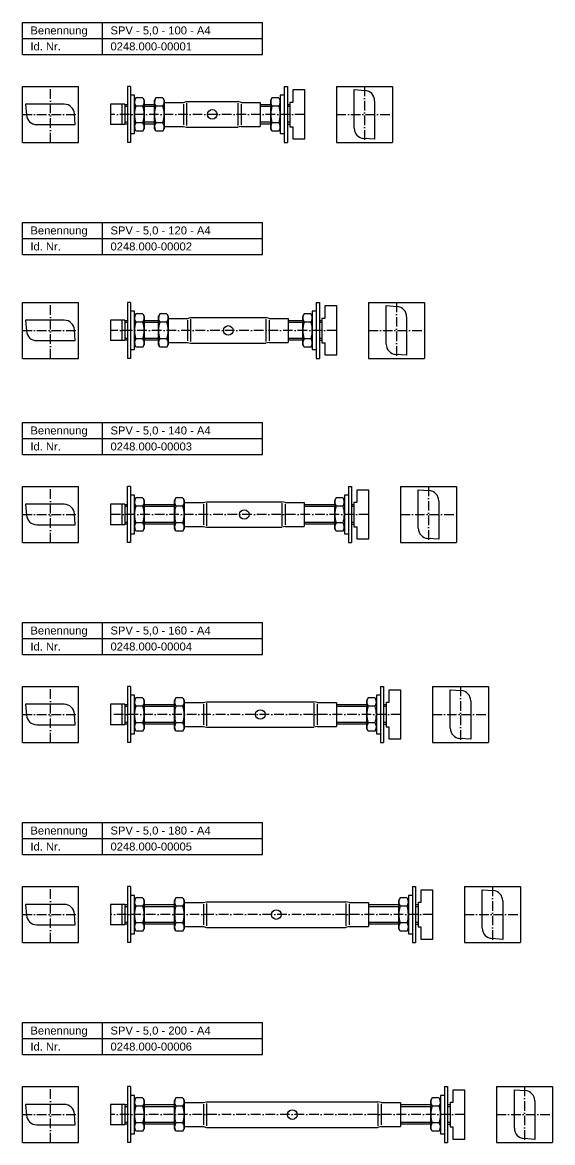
# Model space of a CAD drawing. Header units: millimetres. Extents: x 77 to 1200, y 2236 to 2936.
# Drawn here: x 77 to 408, y 2236 to 2936 of the extents above; entities that cross this region are included whole.
import ezdxf

# ---------------------------------------------------------------- set-up
doc = ezdxf.new("R2010")
doc.units = ezdxf.units.MM
doc.header["$LTSCALE"] = 0.5
doc.linetypes.add('achse', pattern=[18, 12, -3, 0, -3])
doc.layers.add('HALFEN', color=2, linetype='CONTINUOUS')
doc.styles.add('ARIAL50', font='ARIAL.TTF', dxfattribs={"height": 5})

msp = doc.modelspace()

# ---------------------------------------------------------------- linework, layer by layer
at = {"layer": 'HALFEN'}
for p, q in [((77.25, 2936.25), (227.25, 2936.25)), ((77.25, 2916.25), (77.25, 2936.25)), ((127.25, 2916.25), (127.25, 2936.25)), ((227.25, 2916.25), (227.25, 2936.25)), ((77.25, 2926.25), (227.25, 2926.25)), ((77.25, 2916.25), (227.25, 2916.25)), ((77.25, 2861.25), (77.25, 2896.25)), ((77.25, 2896.25), (112.25, 2896.25)), ((112.25, 2861.25), (112.25, 2896.25)), ((144.77, 2896.25), (142.77, 2896.25)), ((142.77, 2896.25), (142.77, 2861.25)), ((144.77, 2896.25), (144.77, 2861.25)), ((240.77, 2896.25), (240.77, 2861.25)), ((240.77, 2896.25), (242.77, 2896.25)), ((242.77, 2896.25), (242.77, 2861.25)), ((246.29, 2886.5), (246.29, 2894.25)), ((246.29, 2894.25), (253.29, 2894.25)), ((253.29, 2894.25), (253.29, 2863.25)), ((273.29, 2896.25), (308.29, 2896.25)), ((273.29, 2896.25), (273.29, 2861.25)), ((284.42, 2870.2), (284.42, 2894.25)), ((284.42, 2894.25), (291.12, 2893.78)), ((308.29, 2896.25), (308.29, 2861.25)), ((103.3, 2885.12), (79.25, 2885.12)), ((79.25, 2885.12), (79.72, 2878.42)), ((132.25, 2885.12), (132.25, 2872.37)), ((141.25, 2885.12), (132.25, 2885.12)), ((139.25, 2885.12), (139.25, 2872.37)), ((141.25, 2885.12), (141.25, 2872.37)), ((142.77, 2884.75), (141.25, 2884.75)), ((147.27, 2890.75), (144.77, 2890.75)), ((147.27, 2866.75), (147.27, 2890.75)), ((148.08, 2889.14), (147.27, 2887.75)), ((152.46, 2889.14), (148.08, 2889.14)), ((152.46, 2889.14), (153.27, 2887.75)), ((153.27, 2887.75), (153.27, 2869.75)), ((159.77, 2884.75), (153.27, 2884.75)), ((160.58, 2889.14), (159.77, 2887.75)), ((159.77, 2869.75), (159.77, 2887.75)), ((164.96, 2889.14), (160.58, 2889.14)), ((164.96, 2889.14), (165.77, 2887.75)), ((165.77, 2887.75), (165.77, 2869.75)), ((165.77, 2886.25), (177.77, 2886.25)), ((177.77, 2886.25), (179.77, 2886.75)), ((179.77, 2886.75), (211.77, 2886.75)), ((213.77, 2886.25), (211.77, 2886.75)), ((213.77, 2886.25), (225.77, 2886.25)), ((225.77, 2886.25), (225.77, 2871.25)), ((232.27, 2884.75), (225.77, 2884.75)), ((233.08, 2889.14), (232.27, 2887.75)), ((232.27, 2869.75), (232.27, 2887.75)), ((237.46, 2889.14), (233.08, 2889.14)), ((237.46, 2889.14), (238.27, 2887.75)), ((238.27, 2890.75), (238.27, 2866.75)), ((240.77, 2890.75), (238.27, 2890.75)), ((244.29, 2886.5), (246.29, 2886.5)), ((297.17, 2887.3), (297.17, 2863.25)), ((110.25, 2872.37), (109.78, 2879.08)), ((152.46, 2883.95), (148.08, 2883.95)), ((164.96, 2883.95), (160.58, 2883.95)), ((237.46, 2883.95), (233.08, 2883.95)), ((86.2, 2872.37), (110.25, 2872.37)), ((141.25, 2872.37), (132.25, 2872.37)), ((142.77, 2872.75), (141.25, 2872.75)), ((152.46, 2873.55), (148.08, 2873.55)), ((159.77, 2872.75), (153.27, 2872.75)), ((164.96, 2873.55), (160.58, 2873.55)), ((165.77, 2871.25), (177.77, 2871.25)), ((177.77, 2871.25), (179.77, 2870.75)), ((179.77, 2870.75), (211.77, 2870.75)), ((213.77, 2871.25), (211.77, 2870.75)), ((213.77, 2871.25), (225.77, 2871.25)), ((232.27, 2872.75), (225.77, 2872.75)), ((237.46, 2873.55), (233.08, 2873.55)), ((244.29, 2871), (246.29, 2871)), ((246.29, 2863.25), (246.29, 2871)), ((144.77, 2866.75), (147.27, 2866.75)), ((148.08, 2868.35), (147.27, 2869.75)), ((152.46, 2868.35), (148.08, 2868.35)), ((152.46, 2868.35), (153.27, 2869.75)), ((160.58, 2868.35), (159.77, 2869.75)), ((164.96, 2868.35), (160.58, 2868.35)), ((164.96, 2868.35), (165.77, 2869.75)), ((233.08, 2868.35), (232.27, 2869.75)), ((237.46, 2868.35), (233.08, 2868.35)), ((237.46, 2868.35), (238.27, 2869.75)), ((238.27, 2866.75), (240.77, 2866.75)), ((253.29, 2863.25), (246.29, 2863.25)), ((297.17, 2863.25), (290.46, 2863.72)), ((77.25, 2861.25), (112.25, 2861.25)), ((144.77, 2861.25), (142.77, 2861.25)), ((240.77, 2861.25), (242.77, 2861.25)), ((273.29, 2861.25), (308.29, 2861.25)), ((77.25, 2811.25), (227.25, 2811.25)), ((77.25, 2791.25), (77.25, 2811.25)), ((127.25, 2791.25), (127.25, 2811.25)), ((227.25, 2791.25), (227.25, 2811.25)), ((77.25, 2801.25), (227.25, 2801.25)), ((77.25, 2791.25), (227.25, 2791.25)), ((77.25, 2761.25), (112.25, 2761.25)), ((77.25, 2726.25), (77.25, 2761.25)), ((112.25, 2726.25), (112.25, 2761.25)), ((144.77, 2761.25), (142.77, 2761.25)), ((142.77, 2761.25), (142.77, 2726.25)), ((144.77, 2761.25), (144.77, 2726.25)), ((260.77, 2761.25), (260.77, 2726.25)), ((260.77, 2761.25), (262.77, 2761.25)), ((262.77, 2761.25), (262.77, 2726.25)), ((266.29, 2751.5), (266.29, 2759.25)), ((266.29, 2759.25), (273.29, 2759.25)), ((273.29, 2759.25), (273.29, 2728.25)), ((293.29, 2761.25), (328.29, 2761.25)), ((293.29, 2761.25), (293.29, 2726.25)), ((304.42, 2759.25), (311.12, 2758.78)), ((304.42, 2735.2), (304.42, 2759.25)), ((328.29, 2761.25), (328.29, 2726.25)), ((147.27, 2755.75), (144.77, 2755.75)), ((147.27, 2731.75), (147.27, 2755.75)), ((148.08, 2754.15), (147.27, 2752.75)), ((152.46, 2754.15), (148.08, 2754.15)), ((152.46, 2754.15), (153.27, 2752.75)), ((153.27, 2752.75), (153.27, 2734.75)), ((163.08, 2754.15), (162.27, 2752.75)), ((162.27, 2734.75), (162.27, 2752.75)), ((167.46, 2754.15), (163.08, 2754.15)), ((167.46, 2754.15), (168.27, 2752.75)), ((168.27, 2752.75), (168.27, 2734.75)), ((168.27, 2751.25), (180.27, 2751.25)), ((168.27, 2751.25), (168.27, 2736.25)), ((180.27, 2751.25), (182.27, 2751.75)), ((182.27, 2751.75), (229.27, 2751.75)), ((231.27, 2751.25), (229.27, 2751.75)), ((231.27, 2751.25), (243.27, 2751.25)), ((243.27, 2751.25), (243.27, 2736.25)), ((253.08, 2754.15), (252.27, 2752.75)), ((252.27, 2734.75), (252.27, 2752.75)), ((257.46, 2754.15), (253.08, 2754.15)), ((257.46, 2754.15), (258.27, 2752.75)), ((258.27, 2755.75), (258.27, 2731.75)), ((260.77, 2755.75), (258.27, 2755.75)), ((264.29, 2751.5), (266.29, 2751.5)), ((317.17, 2752.3), (317.17, 2728.25)), ((103.3, 2750.13), (79.25, 2750.13)), ((79.25, 2750.13), (79.72, 2743.42)), ((110.25, 2737.38), (109.78, 2744.08)), ((132.25, 2750.13), (132.25, 2737.38)), ((141.25, 2750.13), (132.25, 2750.13)), ((139.25, 2750.13), (139.25, 2737.38)), ((141.25, 2750.13), (141.25, 2737.38)), ((142.77, 2749.75), (141.25, 2749.75)), ((152.46, 2748.95), (148.08, 2748.95)), ((162.27, 2749.75), (153.27, 2749.75)), ((167.46, 2748.95), (163.08, 2748.95)), ((252.27, 2749.75), (243.27, 2749.75)), ((257.46, 2748.95), (253.08, 2748.95)), ((86.2, 2737.38), (110.25, 2737.38)), ((141.25, 2737.38), (132.25, 2737.38)), ((142.77, 2737.75), (141.25, 2737.75)), ((152.46, 2738.55), (148.08, 2738.55)), ((162.27, 2737.75), (153.27, 2737.75)), ((167.46, 2738.55), (163.08, 2738.55)), ((252.27, 2737.75), (243.27, 2737.75)), ((257.46, 2738.55), (253.08, 2738.55)), ((144.77, 2731.75), (147.27, 2731.75)), ((148.08, 2733.36), (147.27, 2734.75)), ((152.46, 2733.36), (148.08, 2733.36)), ((152.46, 2733.36), (153.27, 2734.75)), ((163.08, 2733.36), (162.27, 2734.75)), ((167.46, 2733.36), (163.08, 2733.36)), ((167.46, 2733.36), (168.27, 2734.75)), ((168.27, 2736.25), (180.27, 2736.25)), ((180.27, 2736.25), (182.27, 2735.75)), ((182.27, 2735.75), (229.27, 2735.75)), ((231.27, 2736.25), (229.27, 2735.75)), ((231.27, 2736.25), (243.27, 2736.25)), ((253.08, 2733.36), (252.27, 2734.75)), ((257.46, 2733.36), (253.08, 2733.36)), ((257.46, 2733.36), (258.27, 2734.75)), ((258.27, 2731.75), (260.77, 2731.75)), ((264.29, 2736), (266.29, 2736)), ((266.29, 2728.25), (266.29, 2736)), ((77.25, 2726.25), (112.25, 2726.25)), ((144.77, 2726.25), (142.77, 2726.25)), ((260.77, 2726.25), (262.77, 2726.25)), ((273.29, 2728.25), (266.29, 2728.25)), ((293.29, 2726.25), (328.29, 2726.25)), ((317.17, 2728.25), (310.46, 2728.72)), ((77.25, 2686.25), (227.25, 2686.25)), ((77.25, 2666.25), (77.25, 2686.25)), ((127.25, 2666.25), (127.25, 2686.25)), ((227.25, 2666.25), (227.25, 2686.25)), ((77.25, 2676.25), (227.25, 2676.25)), ((77.25, 2666.25), (227.25, 2666.25)), ((77.25, 2646.25), (112.25, 2646.25)), ((77.25, 2611.25), (77.25, 2646.25)), ((112.25, 2611.25), (112.25, 2646.25)), ((144.77, 2646.25), (142.77, 2646.25)), ((142.77, 2611.25), (142.77, 2646.25)), ((144.77, 2646.25), (144.77, 2611.25)), ((280.77, 2646.25), (280.77, 2611.25)), ((280.77, 2646.25), (282.77, 2646.25)), ((282.77, 2646.25), (282.77, 2611.25)), ((313.29, 2646.25), (348.29, 2646.25)), ((313.29, 2646.25), (313.29, 2611.25)), ((348.29, 2646.25), (348.29, 2611.25)), ((147.27, 2640.75), (144.77, 2640.75)), ((147.27, 2616.75), (147.27, 2640.75)), ((148.08, 2639.15), (147.27, 2637.75)), ((152.46, 2639.15), (148.08, 2639.15)), ((152.46, 2639.15), (153.27, 2637.75)), ((173.08, 2639.15), (172.27, 2637.75)), ((177.46, 2639.15), (173.08, 2639.15)), ((177.46, 2639.15), (178.27, 2637.75)), ((273.08, 2639.15), (272.27, 2637.75)), ((277.46, 2639.15), (273.08, 2639.15)), ((277.46, 2639.15), (278.27, 2637.75)), ((278.27, 2640.75), (278.27, 2616.75)), ((280.77, 2640.75), (278.27, 2640.75)), ((286.29, 2644.25), (293.29, 2644.25)), ((286.29, 2636.5), (286.29, 2644.25)), ((293.29, 2644.25), (293.29, 2613.25)), ((324.42, 2620.2), (324.42, 2644.25)), ((324.42, 2644.25), (331.12, 2643.78)), ((103.3, 2635.13), (79.25, 2635.13)), ((79.25, 2635.13), (79.72, 2628.42)), ((141.25, 2635.13), (132.25, 2635.13)), ((132.25, 2635.13), (132.25, 2622.38)), ((139.25, 2635.13), (139.25, 2622.38)), ((141.25, 2635.13), (141.25, 2622.38)), ((142.77, 2634.75), (141.25, 2634.75)), ((152.46, 2633.95), (148.08, 2633.95)), ((153.27, 2637.75), (153.27, 2619.75)), ((172.27, 2634.75), (153.27, 2634.75)), ((172.27, 2619.75), (172.27, 2637.75)), ((177.46, 2633.95), (173.08, 2633.95)), ((178.27, 2637.75), (178.27, 2619.75)), ((178.27, 2636.25), (190.27, 2636.25)), ((178.27, 2636.25), (178.27, 2621.25)), ((190.27, 2636.25), (192.27, 2636.75)), ((192.27, 2636.75), (239.27, 2636.75)), ((241.27, 2636.25), (239.27, 2636.75)), ((241.27, 2636.25), (253.27, 2636.25)), ((253.27, 2636.25), (253.27, 2621.25)), ((272.27, 2634.75), (253.27, 2634.75)), ((272.27, 2619.75), (272.27, 2637.75)), ((277.46, 2633.95), (273.08, 2633.95)), ((284.29, 2636.5), (286.29, 2636.5)), ((337.17, 2637.3), (337.17, 2613.25)), ((110.25, 2622.38), (109.78, 2629.08)), ((86.2, 2622.38), (110.25, 2622.38)), ((141.25, 2622.38), (132.25, 2622.38)), ((142.77, 2622.75), (141.25, 2622.75)), ((148.08, 2618.36), (147.27, 2619.75)), ((152.46, 2623.55), (148.08, 2623.55)), ((152.46, 2618.36), (148.08, 2618.36)), ((152.46, 2618.36), (153.27, 2619.75)), ((172.27, 2622.75), (153.27, 2622.75)), ((173.08, 2618.36), (172.27, 2619.75)), ((177.46, 2623.55), (173.08, 2623.55)), ((177.46, 2618.36), (173.08, 2618.36)), ((177.46, 2618.36), (178.27, 2619.75)), ((178.27, 2621.25), (190.27, 2621.25)), ((190.27, 2621.25), (192.27, 2620.75)), ((192.27, 2620.75), (239.27, 2620.75)), ((241.27, 2621.25), (239.27, 2620.75)), ((241.27, 2621.25), (253.27, 2621.25)), ((272.27, 2622.75), (253.27, 2622.75)), ((273.08, 2618.36), (272.27, 2619.75)), ((277.46, 2623.55), (273.08, 2623.55)), ((277.46, 2618.36), (273.08, 2618.36)), ((277.46, 2618.36), (278.27, 2619.75)), ((284.29, 2621), (286.29, 2621)), ((286.29, 2613.25), (286.29, 2621)), ((77.25, 2611.25), (112.25, 2611.25)), ((144.77, 2611.25), (142.77, 2611.25)), ((144.77, 2616.75), (147.27, 2616.75)), ((278.27, 2616.75), (280.77, 2616.75)), ((280.77, 2611.25), (282.77, 2611.25)), ((293.29, 2613.25), (286.29, 2613.25)), ((313.29, 2611.25), (348.29, 2611.25)), ((337.17, 2613.25), (330.46, 2613.72)), ((77.25, 2561.25), (227.25, 2561.25)), ((77.25, 2541.25), (77.25, 2561.25)), ((127.25, 2541.25), (127.25, 2561.25)), ((227.25, 2541.25), (227.25, 2561.25)), ((77.25, 2551.25), (227.25, 2551.25)), ((77.25, 2541.25), (227.25, 2541.25)), ((77.25, 2521.25), (112.25, 2521.25)), ((77.25, 2486.25), (77.25, 2521.25)), ((112.25, 2486.25), (112.25, 2521.25)), ((144.77, 2521.25), (142.77, 2521.25)), ((142.77, 2521.25), (142.77, 2486.25)), ((144.77, 2521.25), (144.77, 2486.25)), ((300.77, 2521.25), (300.77, 2486.25)), ((300.77, 2521.25), (302.77, 2521.25)), ((302.77, 2521.25), (302.77, 2486.25)), ((333.29, 2521.25), (368.29, 2521.25)), ((333.29, 2521.25), (333.29, 2486.25)), ((368.29, 2521.25), (368.29, 2486.25)), ((147.27, 2515.75), (144.77, 2515.75)), ((147.27, 2491.75), (147.27, 2515.75)), ((148.08, 2514.15), (147.27, 2512.75)), ((152.46, 2514.15), (148.08, 2514.15)), ((152.46, 2514.15), (153.27, 2512.75)), ((173.08, 2514.15), (172.27, 2512.75)), ((177.46, 2514.15), (173.08, 2514.15)), ((177.46, 2514.15), (178.27, 2512.75)), ((293.08, 2514.15), (292.27, 2512.75)), ((297.46, 2514.15), (293.08, 2514.15)), ((297.46, 2514.15), (298.27, 2512.75)), ((298.27, 2515.75), (298.27, 2491.75)), ((300.77, 2515.75), (298.27, 2515.75)), ((306.29, 2511.5), (306.29, 2519.25)), ((306.29, 2519.25), (313.29, 2519.25)), ((313.29, 2519.25), (313.29, 2488.25)), ((344.42, 2519.25), (351.12, 2518.78)), ((344.42, 2495.2), (344.42, 2519.25)), ((103.3, 2510.13), (79.25, 2510.13)), ((79.25, 2510.13), (79.72, 2503.42)), ((132.25, 2510.13), (132.25, 2497.38)), ((141.25, 2510.13), (132.25, 2510.13)), ((139.25, 2510.13), (139.25, 2497.38)), ((141.25, 2510.13), (141.25, 2497.38)), ((142.77, 2509.75), (141.25, 2509.75)), ((152.46, 2508.95), (148.08, 2508.95)), ((153.27, 2512.75), (153.27, 2494.75)), ((172.27, 2509.75), (153.27, 2509.75)), ((172.27, 2494.75), (172.27, 2512.75)), ((177.46, 2508.95), (173.08, 2508.95)), ((178.27, 2512.75), (178.27, 2494.75)), ((178.27, 2511.25), (190.27, 2511.25)), ((178.27, 2511.25), (178.27, 2496.25)), ((190.27, 2511.25), (192.27, 2511.75)), ((192.27, 2511.75), (259.27, 2511.75)), ((261.27, 2511.25), (259.27, 2511.75)), ((261.27, 2511.25), (273.27, 2511.25)), ((273.27, 2511.25), (273.27, 2496.25)), ((292.27, 2509.75), (273.27, 2509.75)), ((292.27, 2494.75), (292.27, 2512.75)), ((297.46, 2508.95), (293.08, 2508.95)), ((304.29, 2511.5), (306.29, 2511.5)), ((357.17, 2512.3), (357.17, 2488.25)), ((110.25, 2497.38), (109.78, 2504.08)), ((86.2, 2497.38), (110.25, 2497.38)), ((141.25, 2497.38), (132.25, 2497.38)), ((142.77, 2497.75), (141.25, 2497.75)), ((148.08, 2493.36), (147.27, 2494.75)), ((152.46, 2498.55), (148.08, 2498.55)), ((152.46, 2493.36), (148.08, 2493.36)), ((152.46, 2493.36), (153.27, 2494.75)), ((172.27, 2497.75), (153.27, 2497.75)), ((173.08, 2493.36), (172.27, 2494.75)), ((177.46, 2498.55), (173.08, 2498.55)), ((177.46, 2493.36), (173.08, 2493.36)), ((177.46, 2493.36), (178.27, 2494.75)), ((178.27, 2496.25), (190.27, 2496.25)), ((190.27, 2496.25), (192.27, 2495.75)), ((192.27, 2495.75), (259.27, 2495.75)), ((261.27, 2496.25), (259.27, 2495.75)), ((261.27, 2496.25), (273.27, 2496.25)), ((292.27, 2497.75), (273.27, 2497.75)), ((293.08, 2493.36), (292.27, 2494.75)), ((297.46, 2498.55), (293.08, 2498.55)), ((297.46, 2493.36), (293.08, 2493.36)), ((297.46, 2493.36), (298.27, 2494.75)), ((304.29, 2496), (306.29, 2496)), ((306.29, 2488.25), (306.29, 2496)), ((77.25, 2486.25), (112.25, 2486.25)), ((144.77, 2486.25), (142.77, 2486.25)), ((144.77, 2491.75), (147.27, 2491.75)), ((298.27, 2491.75), (300.77, 2491.75)), ((300.77, 2486.25), (302.77, 2486.25)), ((313.29, 2488.25), (306.29, 2488.25)), ((333.29, 2486.25), (368.29, 2486.25)), ((357.17, 2488.25), (350.46, 2488.72)), ((77.25, 2436.25), (227.25, 2436.25)), ((77.25, 2416.25), (77.25, 2436.25)), ((127.25, 2416.25), (127.25, 2436.25)), ((227.25, 2416.25), (227.25, 2436.25)), ((77.25, 2426.25), (227.25, 2426.25)), ((77.25, 2416.25), (227.25, 2416.25)), ((77.25, 2361.25), (77.25, 2396.25)), ((77.25, 2396.25), (112.25, 2396.25)), ((112.25, 2361.25), (112.25, 2396.25)), ((144.77, 2396.25), (142.77, 2396.25)), ((142.77, 2396.25), (142.77, 2361.25)), ((142.77, 2396.25), (142.77, 2361.25)), ((144.77, 2396.25), (142.77, 2396.25)), ((144.77, 2396.25), (144.77, 2361.25)), ((320.77, 2396.25), (320.77, 2361.25)), ((320.77, 2396.25), (322.77, 2396.25)), ((322.77, 2396.25), (322.77, 2361.25)), ((326.29, 2394.25), (333.29, 2394.25)), ((326.29, 2386.5), (326.29, 2394.25)), ((333.29, 2394.25), (333.29, 2363.25)), ((353.29, 2396.25), (353.29, 2361.25)), ((353.29, 2396.25), (388.29, 2396.25)), ((364.42, 2370.2), (364.42, 2394.25)), ((364.42, 2394.25), (371.12, 2393.78)), ((388.29, 2396.25), (388.29, 2361.25)), ((147.27, 2390.75), (144.77, 2390.75)), ((147.27, 2366.75), (147.27, 2390.75)), ((148.08, 2389.15), (147.27, 2387.75)), ((152.46, 2389.15), (148.08, 2389.15)), ((152.46, 2389.15), (153.27, 2387.75)), ((153.27, 2387.75), (153.27, 2369.75)), ((173.08, 2389.15), (172.27, 2387.75)), ((172.27, 2369.75), (172.27, 2387.75)), ((177.46, 2389.15), (173.08, 2389.15)), ((177.46, 2389.15), (178.27, 2387.75)), ((178.27, 2387.75), (178.27, 2369.75)), ((313.08, 2389.15), (312.27, 2387.75)), ((312.27, 2369.75), (312.27, 2387.75)), ((317.46, 2389.15), (313.08, 2389.15)), ((317.46, 2389.15), (318.27, 2387.75)), ((318.27, 2390.75), (318.27, 2366.75)), ((320.77, 2390.75), (318.27, 2390.75)), ((377.17, 2387.3), (377.17, 2363.25)), ((103.3, 2385.13), (79.25, 2385.13)), ((79.25, 2385.13), (79.72, 2378.42)), ((132.25, 2385.13), (132.25, 2372.38)), ((141.25, 2385.13), (132.25, 2385.13)), ((139.25, 2385.13), (139.25, 2372.38)), ((141.25, 2385.13), (141.25, 2372.38)), ((142.77, 2384.75), (141.25, 2384.75)), ((152.46, 2383.95), (148.08, 2383.95)), ((172.27, 2384.75), (153.27, 2384.75)), ((177.46, 2383.95), (173.08, 2383.95)), ((178.27, 2386.25), (190.27, 2386.25)), ((178.27, 2386.25), (178.27, 2371.25)), ((190.27, 2386.25), (192.27, 2386.75)), ((192.27, 2386.75), (279.27, 2386.75)), ((281.27, 2386.25), (279.27, 2386.75)), ((281.27, 2386.25), (293.27, 2386.25)), ((293.27, 2386.25), (293.27, 2371.25)), ((312.27, 2384.75), (293.27, 2384.75)), ((317.46, 2383.95), (313.08, 2383.95)), ((324.29, 2386.5), (326.29, 2386.5)), ((110.25, 2372.38), (109.78, 2379.08)), ((152.46, 2373.55), (148.08, 2373.55)), ((177.46, 2373.55), (173.08, 2373.55)), ((317.46, 2373.55), (313.08, 2373.55)), ((86.2, 2372.38), (110.25, 2372.38)), ((141.25, 2372.38), (132.25, 2372.38)), ((142.77, 2372.75), (141.25, 2372.75)), ((144.77, 2366.75), (147.27, 2366.75)), ((148.08, 2368.36), (147.27, 2369.75)), ((152.46, 2368.36), (148.08, 2368.36)), ((152.46, 2368.36), (153.27, 2369.75)), ((172.27, 2372.75), (153.27, 2372.75)), ((173.08, 2368.36), (172.27, 2369.75)), ((177.46, 2368.36), (173.08, 2368.36)), ((177.46, 2368.36), (178.27, 2369.75)), ((178.27, 2371.25), (190.27, 2371.25)), ((190.27, 2371.25), (192.27, 2370.75)), ((192.27, 2370.75), (279.27, 2370.75)), ((281.27, 2371.25), (279.27, 2370.75)), ((281.27, 2371.25), (293.27, 2371.25)), ((312.27, 2372.75), (293.27, 2372.75)), ((313.08, 2368.36), (312.27, 2369.75)), ((317.46, 2368.36), (313.08, 2368.36)), ((317.46, 2368.36), (318.27, 2369.75)), ((318.27, 2366.75), (320.77, 2366.75)), ((324.29, 2371), (326.29, 2371)), ((326.29, 2363.25), (326.29, 2371)), ((77.25, 2361.25), (112.25, 2361.25)), ((144.77, 2361.25), (142.77, 2361.25)), ((144.77, 2361.25), (142.77, 2361.25)), ((320.77, 2361.25), (322.77, 2361.25)), ((333.29, 2363.25), (326.29, 2363.25)), ((353.29, 2361.25), (388.29, 2361.25)), ((377.17, 2363.25), (370.46, 2363.72)), ((77.25, 2311.25), (227.25, 2311.25)), ((77.25, 2291.25), (77.25, 2311.25)), ((127.25, 2291.25), (127.25, 2311.25)), ((227.25, 2291.25), (227.25, 2311.25)), ((77.25, 2301.25), (227.25, 2301.25)), ((77.25, 2291.25), (227.25, 2291.25)), ((77.25, 2271.25), (112.25, 2271.25)), ((77.25, 2236.25), (77.25, 2271.25)), ((112.25, 2236.25), (112.25, 2271.25)), ((144.77, 2271.25), (142.77, 2271.25)), ((142.77, 2271.25), (142.77, 2236.25)), ((144.77, 2271.25), (144.77, 2236.25)), ((340.77, 2271.25), (340.77, 2236.25)), ((340.77, 2271.25), (342.77, 2271.25)), ((342.77, 2271.25), (342.77, 2236.25)), ((346.29, 2269.25), (353.29, 2269.25)), ((346.29, 2261.5), (346.29, 2269.25)), ((353.29, 2269.25), (353.29, 2238.25)), ((373.29, 2271.25), (408.29, 2271.25)), ((373.29, 2271.25), (373.29, 2236.25)), ((384.42, 2245.2), (384.42, 2269.25)), ((384.42, 2269.25), (391.12, 2268.78)), ((408.29, 2271.25), (408.29, 2236.25)), ((147.27, 2265.75), (144.77, 2265.75)), ((147.27, 2241.75), (147.27, 2265.75)), ((148.08, 2264.15), (147.27, 2262.75)), ((152.46, 2264.15), (148.08, 2264.15)), ((152.46, 2264.15), (153.27, 2262.75)), ((153.27, 2262.75), (153.27, 2244.75)), ((173.08, 2264.15), (172.27, 2262.75)), ((172.27, 2244.75), (172.27, 2262.75)), ((177.46, 2264.15), (173.08, 2264.15)), ((177.46, 2264.15), (178.27, 2262.75)), ((178.27, 2262.75), (178.27, 2244.75)), ((178.27, 2261.25), (190.27, 2261.25)), ((178.27, 2261.25), (178.27, 2246.25)), ((190.27, 2261.25), (192.27, 2261.75)), ((192.27, 2261.75), (299.27, 2261.75)), ((301.27, 2261.25), (299.27, 2261.75)), ((301.27, 2261.25), (313.27, 2261.25)), ((313.27, 2261.25), (313.27, 2246.25)), ((333.08, 2264.15), (332.27, 2262.75)), ((332.27, 2244.75), (332.27, 2262.75)), ((337.46, 2264.15), (333.08, 2264.15)), ((337.46, 2264.15), (338.27, 2262.75)), ((338.27, 2265.75), (338.27, 2241.75)), ((340.77, 2265.75), (338.27, 2265.75)), ((344.29, 2261.5), (346.29, 2261.5)), ((397.17, 2262.3), (397.17, 2238.25)), ((103.3, 2260.13), (79.25, 2260.13)), ((79.25, 2260.13), (79.72, 2253.42)), ((110.25, 2247.38), (109.78, 2254.08)), ((141.25, 2260.13), (132.25, 2260.13)), ((132.25, 2260.13), (132.25, 2247.38)), ((139.25, 2260.13), (139.25, 2247.38)), ((141.25, 2260.13), (141.25, 2247.38)), ((142.77, 2259.75), (141.25, 2259.75)), ((152.46, 2258.95), (148.08, 2258.95)), ((172.27, 2259.75), (153.27, 2259.75)), ((177.46, 2258.95), (173.08, 2258.95)), ((332.27, 2259.75), (313.27, 2259.75)), ((337.46, 2258.95), (333.08, 2258.95)), ((86.2, 2247.38), (110.25, 2247.38)), ((141.25, 2247.38), (132.25, 2247.38)), ((142.77, 2247.75), (141.25, 2247.75)), ((152.46, 2248.55), (148.08, 2248.55)), ((172.27, 2247.75), (153.27, 2247.75)), ((177.46, 2248.55), (173.08, 2248.55)), ((332.27, 2247.75), (313.27, 2247.75)), ((337.46, 2248.55), (333.08, 2248.55)), ((144.77, 2241.75), (147.27, 2241.75)), ((148.08, 2243.36), (147.27, 2244.75)), ((152.46, 2243.36), (148.08, 2243.36)), ((152.46, 2243.36), (153.27, 2244.75)), ((173.08, 2243.36), (172.27, 2244.75)), ((177.46, 2243.36), (173.08, 2243.36)), ((177.46, 2243.36), (178.27, 2244.75)), ((178.27, 2246.25), (190.27, 2246.25)), ((190.27, 2246.25), (192.27, 2245.75)), ((192.27, 2245.75), (299.27, 2245.75)), ((301.27, 2246.25), (299.27, 2245.75)), ((301.27, 2246.25), (313.27, 2246.25)), ((333.08, 2243.36), (332.27, 2244.75)), ((337.46, 2243.36), (333.08, 2243.36)), ((337.46, 2243.36), (338.27, 2244.75)), ((338.27, 2241.75), (340.77, 2241.75)), ((344.29, 2246), (346.29, 2246)), ((346.29, 2238.25), (346.29, 2246)), ((77.25, 2236.25), (112.25, 2236.25)), ((144.77, 2236.25), (142.77, 2236.25)), ((340.77, 2236.25), (342.77, 2236.25)), ((353.29, 2238.25), (346.29, 2238.25)), ((373.29, 2236.25), (408.29, 2236.25)), ((397.17, 2238.25), (390.46, 2238.72))]:
    msp.add_line(p, q, dxfattribs=at)
at = {"layer": 'HALFEN', "color": 1, "linetype": 'achse'}
for p, q in [((94.75, 2861.25), (94.75, 2896.25)), ((290.79, 2896.25), (290.79, 2861.25)), ((77.25, 2878.75), (112.25, 2878.75)), ((253.29, 2878.75), (132.25, 2878.75)), ((273.29, 2878.75), (308.29, 2878.75)), ((94.75, 2726.25), (94.75, 2761.25)), ((310.79, 2761.25), (310.79, 2726.25)), ((77.25, 2743.75), (112.25, 2743.75)), ((273.29, 2743.75), (132.25, 2743.75)), ((293.29, 2743.75), (328.29, 2743.75)), ((94.75, 2611.25), (94.75, 2646.25)), ((330.79, 2646.25), (330.79, 2611.25)), ((77.25, 2628.75), (112.25, 2628.75)), ((293.29, 2628.75), (132.25, 2628.75)), ((313.29, 2628.75), (348.29, 2628.75)), ((94.75, 2486.25), (94.75, 2521.25)), ((350.79, 2521.25), (350.79, 2486.25)), ((77.25, 2503.75), (112.25, 2503.75)), ((313.29, 2503.75), (132.25, 2503.75)), ((333.29, 2503.75), (368.29, 2503.75)), ((94.75, 2361.25), (94.75, 2396.25)), ((370.79, 2396.25), (370.79, 2361.25)), ((77.25, 2378.75), (112.25, 2378.75)), ((333.29, 2378.75), (132.25, 2378.75)), ((353.29, 2378.75), (388.29, 2378.75)), ((94.75, 2236.25), (94.75, 2271.25)), ((390.79, 2271.25), (390.79, 2236.25)), ((77.25, 2253.75), (112.25, 2253.75)), ((353.29, 2253.75), (132.25, 2253.75)), ((373.29, 2253.75), (408.29, 2253.75))]:
    msp.add_line(p, q, dxfattribs=at)
at = {"layer": 'HALFEN', "color": 1}
for p, q in [((177.77, 2885.25), (177.77, 2872.25)), ((179.77, 2885.75), (179.77, 2871.75)), ((211.77, 2885.75), (211.77, 2871.75)), ((213.77, 2885.25), (213.77, 2872.25)), ((142.77, 2883.68), (141.25, 2883.68)), ((159.77, 2883.68), (153.27, 2883.68)), ((232.27, 2883.68), (225.77, 2883.68)), ((244.29, 2883.68), (242.77, 2883.68)), ((142.77, 2873.82), (141.25, 2873.82)), ((159.77, 2873.82), (153.27, 2873.82)), ((232.27, 2873.82), (225.77, 2873.82)), ((244.29, 2873.82), (242.77, 2873.82)), ((142.77, 2748.68), (141.25, 2748.68)), ((162.27, 2748.68), (153.27, 2748.68)), ((180.27, 2750.25), (180.27, 2737.25)), ((182.27, 2750.75), (182.27, 2736.75)), ((229.27, 2750.75), (229.27, 2736.75)), ((231.27, 2750.25), (231.27, 2737.25)), ((252.27, 2748.68), (243.27, 2748.68)), ((264.29, 2748.68), (262.77, 2748.68)), ((142.77, 2738.82), (141.25, 2738.82)), ((162.27, 2738.82), (153.27, 2738.82)), ((252.27, 2738.82), (243.27, 2738.82)), ((264.29, 2738.82), (262.77, 2738.82)), ((142.77, 2633.68), (141.25, 2633.68)), ((172.27, 2633.68), (153.27, 2633.68)), ((190.27, 2635.25), (190.27, 2622.25)), ((192.27, 2635.75), (192.27, 2621.75)), ((239.27, 2635.75), (239.27, 2621.75)), ((241.27, 2635.25), (241.27, 2622.25)), ((272.27, 2633.68), (253.27, 2633.68)), ((284.29, 2633.68), (282.77, 2633.68)), ((142.77, 2623.82), (141.25, 2623.82)), ((172.27, 2623.82), (153.27, 2623.82)), ((272.27, 2623.82), (253.27, 2623.82)), ((284.29, 2623.82), (282.77, 2623.82)), ((142.77, 2508.68), (141.25, 2508.68)), ((172.27, 2508.68), (153.27, 2508.68)), ((190.27, 2510.25), (190.27, 2497.25)), ((192.27, 2510.75), (192.27, 2496.75)), ((259.27, 2510.75), (259.27, 2496.75)), ((261.27, 2510.25), (261.27, 2497.25)), ((292.27, 2508.68), (273.27, 2508.68)), ((304.29, 2508.68), (302.77, 2508.68)), ((142.77, 2498.82), (141.25, 2498.82)), ((172.27, 2498.82), (153.27, 2498.82)), ((292.27, 2498.82), (273.27, 2498.82)), ((304.29, 2498.82), (302.77, 2498.82)), ((142.77, 2383.68), (141.25, 2383.68)), ((172.27, 2383.68), (153.27, 2383.68)), ((190.27, 2385.25), (190.27, 2372.25)), ((192.27, 2385.75), (192.27, 2371.75)), ((279.27, 2385.75), (279.27, 2371.75)), ((281.27, 2385.25), (281.27, 2372.25)), ((312.27, 2383.68), (293.27, 2383.68)), ((324.29, 2383.68), (322.77, 2383.68)), ((142.77, 2373.82), (141.25, 2373.82)), ((172.27, 2373.82), (153.27, 2373.82)), ((312.27, 2373.82), (293.27, 2373.82)), ((324.29, 2373.82), (322.77, 2373.82)), ((142.77, 2258.68), (141.25, 2258.68)), ((172.27, 2258.68), (153.27, 2258.68)), ((190.27, 2260.25), (190.27, 2247.25)), ((192.27, 2260.75), (192.27, 2246.75)), ((299.27, 2260.75), (299.27, 2246.75)), ((301.27, 2260.25), (301.27, 2247.25)), ((332.27, 2258.68), (313.27, 2258.68)), ((344.29, 2258.68), (342.77, 2258.68)), ((142.77, 2248.82), (141.25, 2248.82)), ((172.27, 2248.82), (153.27, 2248.82)), ((332.27, 2248.82), (313.27, 2248.82)), ((344.29, 2248.82), (342.77, 2248.82))]:
    msp.add_line(p, q, dxfattribs=at)
at = {"layer": 'HALFEN', "extrusion": (1, -2e-16, 0)}
for p, q in [((244.29, 2884.75), (242.77, 2884.75)), ((244.29, 2886.5), (244.29, 2884.5)), ((244.29, 2884.5), (244.29, 2873)), ((242.77, 2872.75), (244.29, 2872.75)), ((244.29, 2873), (244.29, 2871)), ((264.29, 2751.5), (264.29, 2749.5)), ((264.29, 2749.75), (262.77, 2749.75)), ((264.29, 2749.5), (264.29, 2738)), ((262.77, 2737.75), (264.29, 2737.75)), ((264.29, 2738), (264.29, 2736)), ((284.29, 2634.75), (282.77, 2634.75)), ((284.29, 2636.5), (284.29, 2634.5)), ((284.29, 2634.5), (284.29, 2623)), ((282.77, 2622.75), (284.29, 2622.75)), ((284.29, 2623), (284.29, 2621)), ((304.29, 2509.75), (302.77, 2509.75)), ((304.29, 2511.5), (304.29, 2509.5)), ((304.29, 2509.5), (304.29, 2498)), ((302.77, 2497.75), (304.29, 2497.75)), ((304.29, 2498), (304.29, 2496)), ((324.29, 2384.75), (322.77, 2384.75)), ((324.29, 2386.5), (324.29, 2384.5)), ((324.29, 2384.5), (324.29, 2373)), ((324.29, 2373), (324.29, 2371)), ((322.77, 2372.75), (324.29, 2372.75)), ((344.29, 2261.5), (344.29, 2259.5)), ((344.29, 2259.75), (342.77, 2259.75)), ((344.29, 2259.5), (344.29, 2248)), ((342.77, 2247.75), (344.29, 2247.75)), ((344.29, 2248), (344.29, 2246))]:
    msp.add_line(p, q, dxfattribs=at)
at = {"layer": 'HALFEN'}
for centre in [(195.77, 2878.75), (205.77, 2743.75), (215.77, 2628.75), (225.77, 2503.75), (235.77, 2378.75), (245.77, 2253.75)]:
    msp.add_circle(centre, 3, dxfattribs=at)
for centre, radius, start, end in [((290.67, 2887.3), 6.5, 0, 86), ((103.3, 2878.63), 6.5, 4, 90), ((151.87, 2886.55), 4.6, 154.43847, 214.43847), ((148.67, 2886.55), 4.6, 325.56153, 25.56153), ((164.37, 2886.55), 4.6, 154.43847, 214.43847), ((161.17, 2886.55), 4.6, 325.56153, 25.56153), ((236.87, 2886.55), 4.6, 154.43847, 214.43847), ((233.67, 2886.55), 4.6, 325.56153, 25.56153), ((86.2, 2878.88), 6.5, 184, 270), ((164.44, 2878.75), 17.17, 162.38303, 197.61697), ((136.1, 2878.75), 17.17, 342.38303, 17.61697), ((176.94, 2878.75), 17.17, 162.38303, 197.61697), ((148.6, 2878.75), 17.17, 342.38303, 17.61697), ((249.44, 2878.75), 17.17, 162.38303, 197.61697), ((221.1, 2878.75), 17.17, 342.38303, 17.61697), ((151.87, 2870.95), 4.6, 145.56153, 205.56153), ((148.67, 2870.95), 4.6, 334.43847, 34.43847), ((164.37, 2870.95), 4.6, 145.56153, 205.56153), ((161.17, 2870.95), 4.6, 334.43847, 34.43847), ((236.87, 2870.95), 4.6, 145.56153, 205.56153), ((233.67, 2870.95), 4.6, 334.43847, 34.43847), ((290.92, 2870.2), 6.5, 180, 266), ((310.67, 2752.3), 6.5, 0, 86), ((151.87, 2751.55), 4.6, 154.43847, 214.43847), ((148.67, 2751.55), 4.6, 325.56153, 25.56153), ((166.87, 2751.55), 4.6, 154.43847, 214.43847), ((163.67, 2751.55), 4.6, 325.56153, 25.56153), ((256.87, 2751.55), 4.6, 154.43847, 214.43847), ((253.67, 2751.55), 4.6, 325.56153, 25.56153), ((103.3, 2743.63), 6.5, 4, 90), ((164.44, 2743.75), 17.17, 162.38303, 197.61697), ((136.1, 2743.75), 17.17, 342.38303, 17.61697), ((179.44, 2743.75), 17.17, 162.38303, 197.61697), ((151.1, 2743.75), 17.17, 342.38303, 17.61697), ((269.44, 2743.75), 17.17, 162.38303, 197.61697), ((241.1, 2743.75), 17.17, 342.38303, 17.61697), ((86.2, 2743.88), 6.5, 184, 270), ((151.87, 2735.95), 4.6, 145.56153, 205.56153), ((148.67, 2735.95), 4.6, 334.43847, 34.43847), ((166.87, 2735.95), 4.6, 145.56153, 205.56153), ((163.67, 2735.95), 4.6, 334.43847, 34.43847), ((256.87, 2735.95), 4.6, 145.56153, 205.56153), ((253.67, 2735.95), 4.6, 334.43847, 34.43847), ((310.92, 2735.2), 6.5, 180, 266), ((330.67, 2637.3), 6.5, 0, 86), ((103.3, 2628.63), 6.5, 4, 90), ((151.87, 2636.55), 4.6, 154.43847, 214.43847), ((164.44, 2628.75), 17.17, 162.38303, 197.61697), ((148.67, 2636.55), 4.6, 325.56153, 25.56153), ((136.1, 2628.75), 17.17, 342.38303, 17.61697), ((176.87, 2636.55), 4.6, 154.43847, 214.43847), ((189.44, 2628.75), 17.17, 162.38303, 197.61697), ((173.67, 2636.55), 4.6, 325.56153, 25.56153), ((161.1, 2628.75), 17.17, 342.38303, 17.61697), ((276.87, 2636.55), 4.6, 154.43847, 214.43847), ((289.44, 2628.75), 17.17, 162.38303, 197.61697), ((273.67, 2636.55), 4.6, 325.56153, 25.56153), ((261.1, 2628.75), 17.17, 342.38303, 17.61697), ((86.2, 2628.88), 6.5, 184, 270), ((151.87, 2620.95), 4.6, 145.56153, 205.56153), ((148.67, 2620.95), 4.6, 334.43847, 34.43847), ((176.87, 2620.95), 4.6, 145.56153, 205.56153), ((173.67, 2620.95), 4.6, 334.43847, 34.43847), ((276.87, 2620.95), 4.6, 145.56153, 205.56153), ((273.67, 2620.95), 4.6, 334.43847, 34.43847), ((330.92, 2620.2), 6.5, 180, 266), ((151.87, 2511.55), 4.6, 154.43847, 214.43847), ((148.67, 2511.55), 4.6, 325.56153, 25.56153), ((176.87, 2511.55), 4.6, 154.43847, 214.43847), ((173.67, 2511.55), 4.6, 325.56153, 25.56153), ((296.87, 2511.55), 4.6, 154.43847, 214.43847), ((293.67, 2511.55), 4.6, 325.56153, 25.56153), ((350.67, 2512.3), 6.5, 0, 86), ((103.3, 2503.63), 6.5, 4, 90), ((164.44, 2503.75), 17.17, 162.38303, 197.61697), ((136.1, 2503.75), 17.17, 342.38303, 17.61697), ((189.44, 2503.75), 17.17, 162.38303, 197.61697), ((161.1, 2503.75), 17.17, 342.38303, 17.61697), ((309.44, 2503.75), 17.17, 162.38303, 197.61697), ((281.1, 2503.75), 17.17, 342.38303, 17.61697), ((86.2, 2503.88), 6.5, 184, 270), ((151.87, 2495.95), 4.6, 145.56153, 205.56153), ((148.67, 2495.95), 4.6, 334.43847, 34.43847), ((176.87, 2495.95), 4.6, 145.56153, 205.56153), ((173.67, 2495.95), 4.6, 334.43847, 34.43847), ((296.87, 2495.95), 4.6, 145.56153, 205.56153), ((293.67, 2495.95), 4.6, 334.43847, 34.43847), ((350.92, 2495.2), 6.5, 180, 266), ((151.87, 2386.55), 4.6, 154.43847, 214.43847), ((148.67, 2386.55), 4.6, 325.56153, 25.56153), ((176.87, 2386.55), 4.6, 154.43847, 214.43847), ((173.67, 2386.55), 4.6, 325.56153, 25.56153), ((316.87, 2386.55), 4.6, 154.43847, 214.43847), ((313.67, 2386.55), 4.6, 325.56153, 25.56153), ((370.67, 2387.3), 6.5, 0, 86), ((103.3, 2378.63), 6.5, 4, 90), ((164.44, 2378.75), 17.17, 162.38303, 197.61697), ((136.1, 2378.75), 17.17, 342.38303, 17.61697), ((189.44, 2378.75), 17.17, 162.38303, 197.61697), ((161.1, 2378.75), 17.17, 342.38303, 17.61697), ((329.44, 2378.75), 17.17, 162.38303, 197.61697), ((301.1, 2378.75), 17.17, 342.38303, 17.61697), ((86.2, 2378.88), 6.5, 184, 270), ((151.87, 2370.95), 4.6, 145.56153, 205.56153), ((148.67, 2370.95), 4.6, 334.43847, 34.43847), ((176.87, 2370.95), 4.6, 145.56153, 205.56153), ((173.67, 2370.95), 4.6, 334.43847, 34.43847), ((316.87, 2370.95), 4.6, 145.56153, 205.56153), ((313.67, 2370.95), 4.6, 334.43847, 34.43847), ((370.92, 2370.2), 6.5, 180, 266), ((390.67, 2262.3), 6.5, 0, 86), ((151.87, 2261.55), 4.6, 154.43847, 214.43847), ((148.67, 2261.55), 4.6, 325.56153, 25.56153), ((176.87, 2261.55), 4.6, 154.43847, 214.43847), ((173.67, 2261.55), 4.6, 325.56153, 25.56153), ((336.87, 2261.55), 4.6, 154.43847, 214.43847), ((333.67, 2261.55), 4.6, 325.56153, 25.56153), ((103.3, 2253.63), 6.5, 4, 90), ((164.44, 2253.75), 17.17, 162.38303, 197.61697), ((136.1, 2253.75), 17.17, 342.38303, 17.61697), ((189.44, 2253.75), 17.17, 162.38303, 197.61697), ((161.1, 2253.75), 17.17, 342.38303, 17.61697), ((349.44, 2253.75), 17.17, 162.38303, 197.61697), ((321.1, 2253.75), 17.17, 342.38303, 17.61697), ((86.2, 2253.88), 6.5, 184, 270), ((151.87, 2245.95), 4.6, 145.56153, 205.56153), ((148.67, 2245.95), 4.6, 334.43847, 34.43847), ((176.87, 2245.95), 4.6, 145.56153, 205.56153), ((173.67, 2245.95), 4.6, 334.43847, 34.43847), ((336.87, 2245.95), 4.6, 145.56153, 205.56153), ((333.67, 2245.95), 4.6, 334.43847, 34.43847), ((390.92, 2245.2), 6.5, 180, 266)]:
    msp.add_arc(centre, radius, start, end, dxfattribs=at)

# ---------------------------------------------------------------- texts
at = {"layer": 'HALFEN', "style": 'ARIAL50'}
for s, p in [('Benennung', (82.25, 2928.75)), ('SPV - 5,0 - 100 - A4', (132.25, 2928.75)), ('Id. Nr.', (82.25, 2918.75)), ('0248.000-00001', (132.25, 2918.75)), ('Benennung', (82.25, 2803.75)), ('SPV - 5,0 - 120 - A4', (132.25, 2803.75)), ('Id. Nr.', (82.25, 2793.75)), ('0248.000-00002', (132.25, 2793.75)), ('Benennung', (82.25, 2678.75)), ('SPV - 5,0 - 140 - A4', (132.25, 2678.75)), ('Id. Nr.', (82.25, 2668.75)), ('0248.000-00003', (132.25, 2668.75)), ('Benennung', (82.25, 2553.75)), ('SPV - 5,0 - 160 - A4', (132.25, 2553.75)), ('Id. Nr.', (82.25, 2543.75)), ('0248.000-00004', (132.25, 2543.75)), ('Benennung', (82.25, 2428.75)), ('SPV - 5,0 - 180 - A4', (132.25, 2428.75)), ('Id. Nr.', (82.25, 2418.75)), ('0248.000-00005', (132.25, 2418.75)), ('Benennung', (82.25, 2303.75)), ('SPV - 5,0 - 200 - A4', (132.25, 2303.75)), ('Id. Nr.', (82.25, 2293.75)), ('0248.000-00006', (132.25, 2293.75))]:
    msp.add_text(s, height=5, dxfattribs=at).set_placement(p)

doc.saveas('drawing.dxf')
